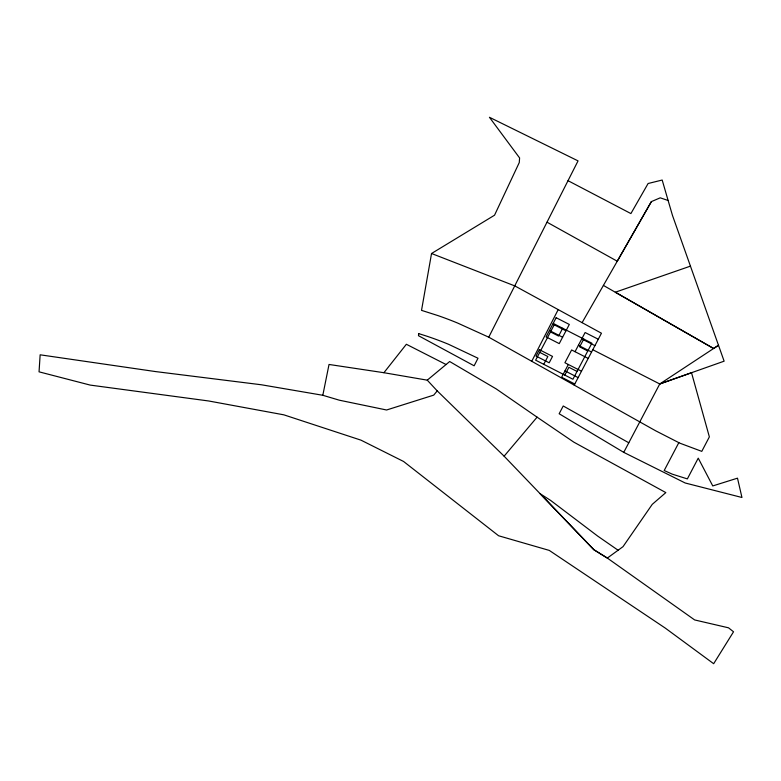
<?xml version="1.0" encoding="UTF-8"?>
<svg xmlns="http://www.w3.org/2000/svg" width="781" height="781" viewBox="0 0 781 781"><rect width="100%" height="100%" fill="white"/><g stroke="black" fill="none" stroke-linecap="round" stroke-linejoin="round"><path stroke-width="1.17" d="M488.75 337.177L578.047 160.886L489.443 117.287L519.599 157.938L519.267 162.565L494.539 215.205L431.542 253.503L421.525 310.36L438.024 315.612A340.994 332.257 14.9 0 1 457.627 323.051L488.75 337.177L655.679 430.809L679.851 443.169L701.777 451.369L709.363 436.882L691.517 372.722L659.75 383.969L623.746 452.365L685.181 482.99L741.95 497.487L737.489 478.167L712.76 485.938L698.234 458.154L687.358 478.899L672.324 474.174L664.192 470.513L678.835 442.642M322.817 395.284L329.026 364.463L383.92 372.713L427.256 380.162L437.223 390.89L504.116 456.182L593.843 549.707L607.335 558.073L694.651 619.938L728.536 627.817L733.535 631.79L713.668 663.713L665.266 628.09L549.277 550.41L498.6 535.766L403.562 461.464L360.978 440.152L283.854 414.838L208.664 400.975L90.206 385.092L39.05 371.834L40.143 354.808L155.292 371.541L261.44 384.779L322.817 395.284L339.315 400.194L386.595 409.996L433.728 395.127L437.223 390.89M531.734 361.3L558.2 309.608M543.752 364.327L547.852 356.526L539.739 352.377M562.691 328.264L558.6 336.064L550.478 331.915M568.334 364.483L561.617 377.272L574.777 383.998M575.041 351.694L585.115 332.521L598.285 339.247M564.819 375.095L568.91 367.295L577.032 371.444M583.758 339.042L579.658 346.842L587.771 350.991M574.201 385.092L601.448 333.223L514.904 285.953L431.542 253.503M592.779 349.732L659.75 383.969L724.124 361.173L672.49 215.468L668.116 200.483L660.218 197.827L651.364 201.625L617.263 261.225L547.081 222.224M582.089 322.66L651.364 201.625M383.92 372.713L406.354 344.275L446.078 364.522M504.116 456.182L537.094 417.161L573.85 442.163L665.832 492.596L652.242 504.36L623.033 546.641L607.335 558.073L593.843 549.707L540.188 493.748L550.634 500.426L597.699 536.098L618.103 550.244M427.256 380.162L449.68 361.525L496.199 388.899L537.094 417.161M659.75 383.969L718.481 345.3L713.6 348.502L615.291 292.221L690.326 266.175M552.802 324.105L565.961 330.832M581.757 338.915L594.927 345.641M549.443 330.5L562.603 337.226M578.399 345.309L591.568 352.036M588.21 358.43L571.624 349.947L564.907 362.735L581.494 371.219M564.975 370.877L578.135 377.604M568.051 180.694L630.902 213.574L648.103 183.515L662.181 180.04L668.116 200.483M628.793 442.778L563.228 405.983L559.157 413.754L623.746 452.365M603.41 285.416L713.6 348.502M418.655 333.585L418.479 335.703L474.135 365.801L478.001 358.235L448.636 344.323A319.702 311.512 14.9 0 0 426.699 336.142L418.655 333.585M539.368 349.673L536.01 356.068L549.18 362.794L552.528 356.409L539.368 349.673M556.16 317.711L546.085 336.894L559.245 343.62L569.32 324.447L556.16 317.711M554.578 324.115L535.639 360.178L572.932 379.244L591.871 343.191L554.578 324.115"/></g></svg>
